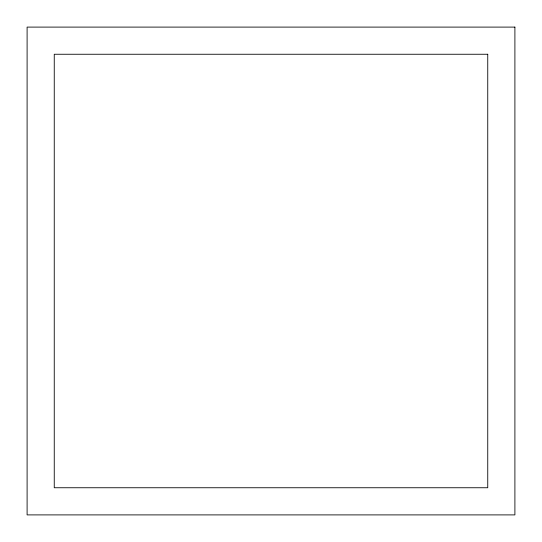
<?xml version="1.0" encoding="UTF-8"?>
<svg xmlns="http://www.w3.org/2000/svg" width="542" height="542" viewBox="0 0 542 542"><rect width="100%" height="100%" fill="white"/><g stroke="black" fill="none" stroke-linecap="round" stroke-linejoin="round"><path stroke-width="0.81" d="M514.9 27.1L27.1 27.1L27.1 514.9L514.9 514.9L514.9 27.1M487.746 54.254L54.254 54.254L54.254 487.746L487.746 487.746L487.746 54.254"/></g></svg>
